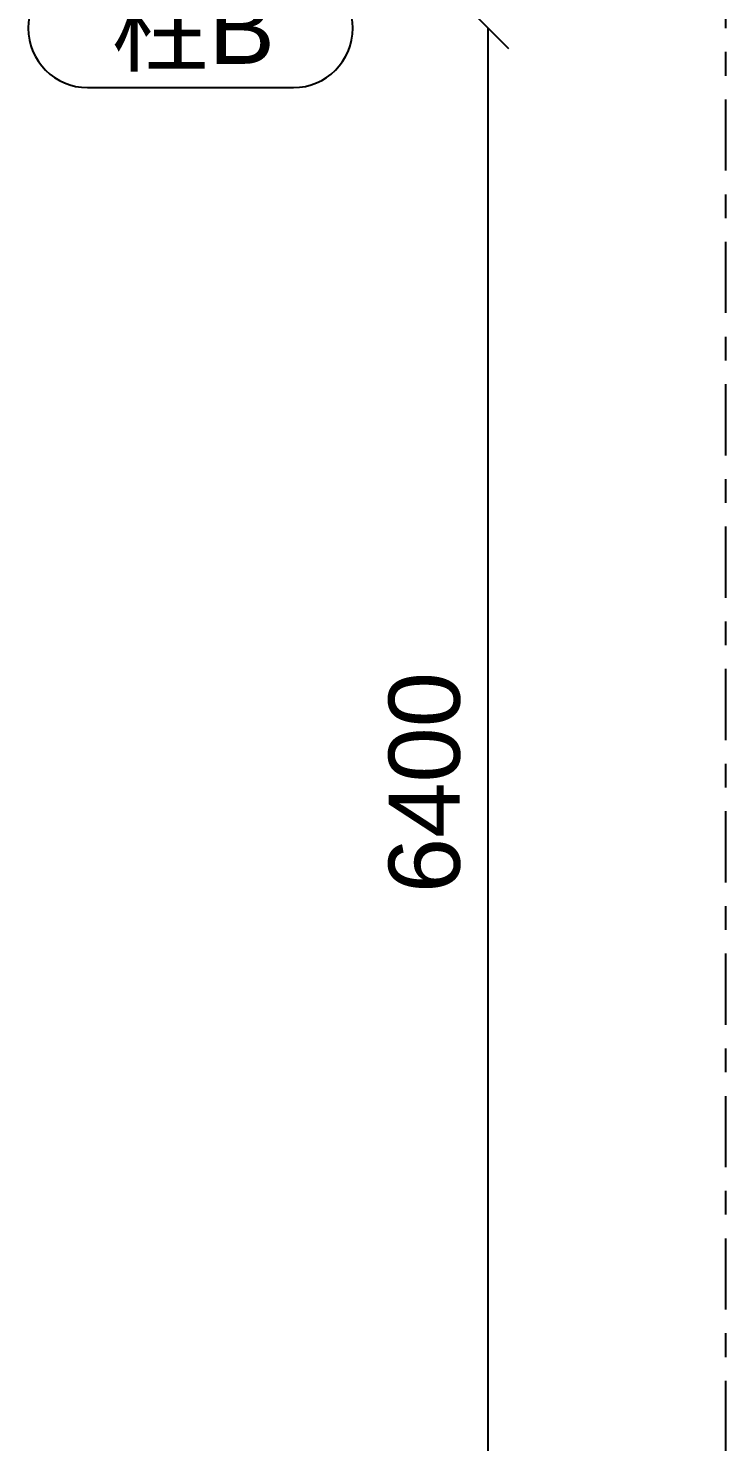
# Model space of a CAD drawing. Extents: x -29293 to 30124, y -19360 to 22650.
# Drawn here: x -6541 to -3603, y -15217 to -9260 of the extents above; entities that cross this region are included whole.
import ezdxf

# ---------------------------------------------------------------- set-up
doc = ezdxf.new("R2010")
doc.units = 0
doc.linetypes.add('XKITLINE00', pattern=[0])
doc.linetypes.add('XKITLINE03', pattern=[6, 3, -1, 1, -1])
doc.layers.add('dimension', color=7, linetype='CONTINUOUS')
doc.layers.add('grid', color=7, linetype='CONTINUOUS')
doc.styles.add('STYLE_1', font='arial.ttf', dxfattribs={"height": 0.2})

# ---------------------------------------------------------------- blocks, each defined once
blk = doc.blocks.new('*D1174')
at = {"layer": 'dimension', "color": 1, "linetype": 'XKITLINE00'}
blk.add_line((986.458, 1461.703), (988.155, 1460.006), dxfattribs=at)
blk = doc.blocks.new('*D1178')
at = {"layer": 'grid', "color": 4, "linetype": 'XKITLINE03'}
blk.add_line((997.306, 1376.855), (997.306, 1544.855), dxfattribs=at)
blk = doc.blocks.new('*D1181')
at = {"layer": 'grid', "color": 4, "linetype": 'XKITLINE00'}
blk.add_line((970.429, 1458.355), (979.097, 1458.355), dxfattribs=at)
for centre, start, end in [((970.429, 1460.855), 90, -90), ((979.097, 1460.855), -90, 90)]:
    blk.add_arc(centre, 2.5, start, end, dxfattribs=at)
at = {"layer": 'grid', "color": 4, "style": 'STYLE_1'}
blk.add_text('柱B', height=3, dxfattribs=at).set_placement((971.429, 1459.355))
blk = doc.blocks.new('*D1259')
at = {"layer": 'dimension', "color": 1, "linetype": 'XKITLINE00'}
for p, q in [((986.458, 1461.703), (988.155, 1460.006)), ((987.306, 1396.855), (987.306, 1460.855))]:
    blk.add_line(p, q, dxfattribs=at)
at = {"layer": 'dimension', "color": 1, "style": 'STYLE_1'}
blk.add_text('6400', height=3, rotation=90.00021, dxfattribs=at).set_placement((986.106, 1424.404))

msp = doc.modelspace()

# ---------------------------------------------------------------- block references
at = {"layer": 'dimension', "xscale": 100, "yscale": 100, "zscale": 100}
for name in ['*D1174', '*D1259']:
    msp.add_blockref(name, (-103333.8, -155345.7), dxfattribs=at)
at = {"layer": 'grid', "xscale": 100, "yscale": 100, "zscale": 100}
for name in ['*D1178', '*D1181']:
    msp.add_blockref(name, (-103333.8, -155345.7), dxfattribs=at)

doc.saveas('drawing.dxf')
